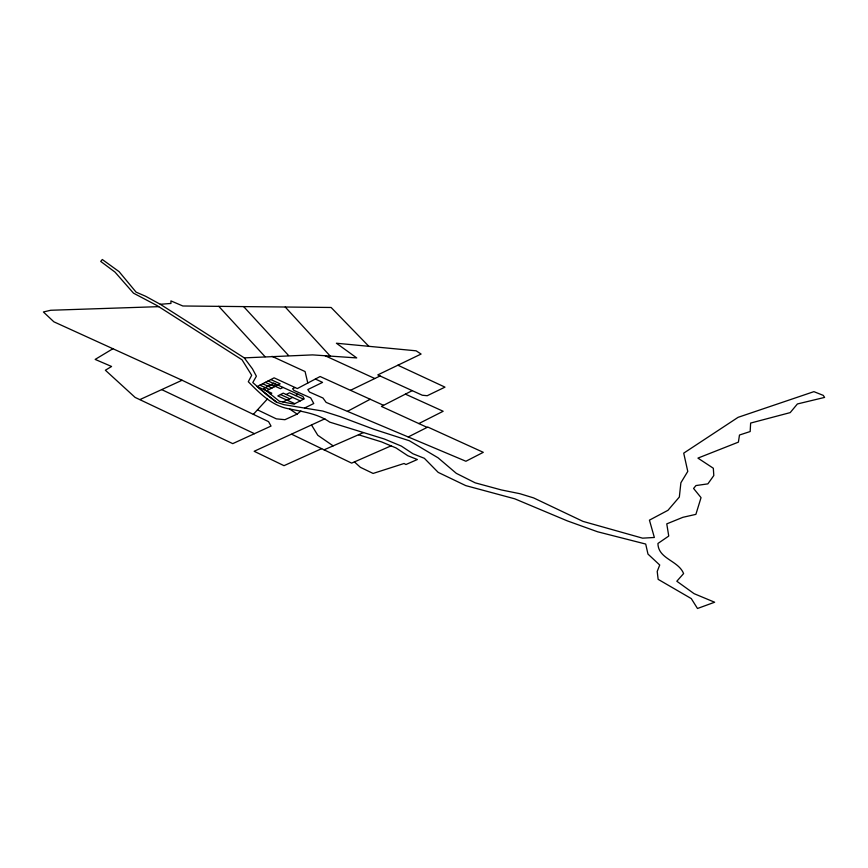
<?xml version="1.0" encoding="UTF-8"?>
<svg xmlns="http://www.w3.org/2000/svg" width="868" height="868" viewBox="0 0 868 868"><rect width="100%" height="100%" fill="white"/><g stroke="black" fill="none" stroke-linecap="round" stroke-linejoin="round"><path stroke-width="1.3" d="M253.347 414.351L267.518 398.868M257.481 409.837L276.317 418.853L284.932 419.7L297.138 414.101L300.914 411.02M112.927 348.73L95.154 359.417L111.592 366.48L105.375 370.224L135.115 397.414L232.743 443.635L271.022 426.079L268.548 421.631L182.085 380.249L53.87 321.811L43.4 311.97L50.691 310.267L158.725 306.654M347.439 411.356L370.202 399.258M295.011 387.497L292.603 388.777L293.937 390.372L310.701 397.935L313.76 403.522L304.516 408.058M276.773 402.329L267.615 395.569L252.783 382.56L256.385 376.202L252.447 368.824L244.277 357.876L160.265 304.277L145.607 296.259L136.092 292.136L119.09 271.641L102.305 259.51L100.721 261.42L114.999 272.096L133.498 293.167L156.891 305.482L242.042 359.797L251.687 375.269L248.302 381.736C259.944 393.497 272.487 406.246 289.554 408.947C303.236 411.768 318.155 413.873 329.699 422.119L384.394 439.024L401.341 446.087L412.94 453.769L424.354 458.304L438.199 472.387L465.758 485.613L514.767 498.818L567.336 520.887L597.564 531.769L645.705 544.052L647.973 554.077L659.723 565.014L657.206 571.448L658.15 579.347L691.286 598.595L697.492 608.49L714.635 602.229L694.096 593.669L676.823 581.235L683.593 573.585C678.407 560.413 658.161 559.046 657.933 543.476L668.751 536.055L666.765 523.871L682.91 517.306L695.886 514.366L701.04 497.635L693.586 488.456L695.973 485.559L707.876 483.867L713.8 475.555L713.333 468.243L697.926 458.109L738.397 442.137L739.482 435.02L750.169 431.537L750.636 423.063L790.195 412.615L797.388 403.967L824.6 397.414L823.255 395.374L813.902 391.652L738.104 417.324L683.713 453.15L687.771 471.411L680.892 482.749L679.34 497.038L667.98 510.297L649.438 520.149L654.353 537.476L642.559 538.16L582.992 521.386L533.581 497.896L519.834 493.686L501.368 489.943L475.187 482.836L456.318 473.353L438.069 457.816L409.381 440.76L373.891 429.291L340.386 416.705L322.798 411.063L284.02 404.683L276.773 402.329L257.199 386.564L274.114 377.851L297.333 388.571L320.118 376.517L383.548 405.323M270.328 393.974L271.836 393.193L266.14 390.6M283.044 387.421L280.538 388.712L271.358 384.535M286.223 394.495L289.478 392.813L303.55 399.193M282.979 401.993L286.809 400.018L294.849 403.674M295.511 395.537L298.017 394.246M292.592 397.403L287.145 400.202L277.793 395.938L283.228 393.139L300.252 400.886M412.202 390.643L381.41 406.419L427.154 427.381M418.832 423.573L443.168 411.258L405.399 394.126M408.231 436.962L427.794 427.056L483.302 452.326L465.91 461.255L326.129 402.383L322.961 398.021L309.54 392.076L307.836 389.558L322.57 382.387L315.377 379.023M321.637 448.669L284.01 465.671L254.15 451.284L324.892 418.799M350.498 390.307L380.075 375.974L422.304 395.233L427.208 395.721L444.991 387.139L397.88 365.222M140.019 399.54L182.085 380.249M324.079 449.841L363.497 432.568M391.056 445.87L351.67 463.121L291.778 434.282M160.265 304.277L170.953 303.453L170.92 300.892L182.833 305.992L331.109 307.478L369.019 346.495M244.277 357.876L312.61 354.893L356.715 357.92L336.404 343.229L416.108 350.813L421.099 354.046L377.786 374.9L380.075 375.974M358.484 434.759L381.464 441.866L396.101 447.975L407.819 455.733L417.356 459.519L405.942 464.521L404.076 463.49L373.099 473.44L360.372 467.32L354.437 461.917M270.805 379.555L280.158 383.819L266.563 390.828L257.199 386.564M268.082 380.954L277.434 385.218M265.358 382.354L274.722 386.618M262.635 383.764L271.999 388.018M259.923 385.164L269.275 389.417M280.505 394.539L289.869 398.803M325.142 355.75L374.813 378.524M271.977 356.325L305.08 371.558L307.793 383.038M161.687 389.602L254.443 433.685M289.554 408.947L297.138 414.101M333.138 445.87L317.786 435.259L311.688 425.287M285.236 307.022L330.231 356.097M243.658 306.599L288.567 355.511M218.779 306.35L265.076 356.715M273.865 383.244L263.579 388.538L279.409 401.287L293.937 404.141L304.212 398.857L302.91 396.47L273.865 383.244"/></g></svg>
